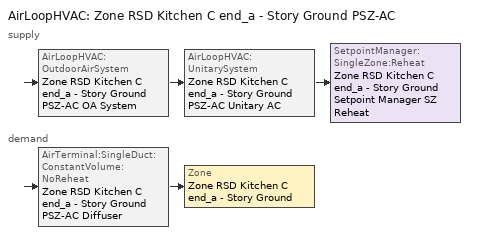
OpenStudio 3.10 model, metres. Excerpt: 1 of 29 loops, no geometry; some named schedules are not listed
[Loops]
AirLoopHVAC 'Zone RSD Kitchen C end_a - Story Ground PSZ-AC'
 supply: AirLoopHVAC:OutdoorAirSystem 'Zone RSD Kitchen C end_a - Story Ground PSZ-AC OA System' > AirLoopHVAC:UnitarySystem 'Zone RSD Kitchen C end_a - Story Ground PSZ-AC Unitary AC' > SetpointManager:SingleZone:Reheat 'Zone RSD Kitchen C end_a - Story Ground Setpoint Manager SZ Reheat'
 demand: AirTerminal:SingleDuct:ConstantVolume:NoReheat 'Zone RSD Kitchen C end_a - Story Ground PSZ-AC Diffuser' > Zone 'Zone RSD Kitchen C end_a - Story Ground'
[Sizing:Zone]
Zone RSD Kitchen C end_a - Story Ground: Zone Cooling Design Supply Air Temperature Input Method=SupplyAirTemperature; Zone Cooling Design Supply Air Temperature {C}=12.7778; Zone Cooling Design Supply Air Temperature Difference {deltaC}=11.11; Zone Heating Design Supply Air Temperature Input Method=SupplyAirTemperature; Zone Heating Design Supply Air Temperature {C}=50; Zone Heating Design Supply Air Temperature Difference {deltaC}=11.11; Zone Cooling Design Supply Air Humidity Ratio {kg-H2O/kg-air}=0.0085; Zone Heating Design Supply Air Humidity Ratio {kg-H2O/kg-air}=0.008; Cooling Design Air Flow Method=DesignDay; Heating Design Air Flow Method=DesignDay; Account for Dedicated Outdoor Air System=No; Dedicated Outdoor Air System Control Strategy=NeutralSupplyAir; Dedicated Outdoor Air Low Setpoint Temperature for Design {C}=autosize; Dedicated Outdoor Air High Setpoint Temperature for Design {C}=autosize; Zone Load Sizing Method=Sensible Load Only No Latent Load; Zone Latent Cooling Design Supply Air Humidity Ratio Input Method=HumidityRatioDifference; Zone Cooling Design Supply Air Humidity Ratio Difference {kgWater/kgDryAir}=0.005; Zone Latent Heating Design Supply Air Humidity Ratio Input Method=HumidityRatioDifference; Zone Humidification Design Supply Air Humidity Ratio Difference {kgWater/kgDryAir}=0.005; Sizing Option=Coincident
[Zone equipment]
Zone RSD Kitchen C end_a - Story Ground: Zone RSD Kitchen C end_a - Story Ground Exhaust Fan, Zone RSD Kitchen C end_a - Story Ground PSZ-AC Diffuser
[Fan:ZoneExhaust]
Zone RSD Kitchen C end_a - Story Ground Exhaust Fan: Availability Schedule=D_RSD_All_Fan_Yr; Fan Total Efficiency=0.563391; Pressure Rise {Pa}=124.544; Maximum Flow Rate {m3/s}=0.26547; Flow Fraction Schedule=D_RSD_All_Fan_Yr; System Availability Manager Coupling Mode=Decoupled
[AirLoopHVAC]
Zone RSD Kitchen C end_a - Story Ground PSZ-AC: Availability Schedule=Always On Discrete; Design Supply Air Flow Rate {m3/s}=1.97391; Design Return Air Flow Fraction of Supply Air Flow=1
[Sizing:System]
Zone RSD Kitchen C end_a - Story Ground PSZ-AC: Type of Load to Size On=Sensible; Design Outdoor Air Flow Rate {m3/s}=1.97391; Central Heating Maximum System Air Flow Ratio=1; Preheat Design Temperature {C}=7.22222; Preheat Design Humidity Ratio {kg-H2O/kg-Air}=0.008; Precool Design Temperature {C}=12.7778; Precool Design Humidity Ratio {kg-H2O/kg-Air}=0.008; Central Cooling Design Supply Air Temperature {C}=12.7778; Central Heating Design Supply Air Temperature {C}=50; Sizing Option=Coincident; 100% Outdoor Air in Cooling=No; 100% Outdoor Air in Heating=No; Central Cooling Design Supply Air Humidity Ratio {kg-H2O/kg-Air}=0.0085; Central Heating Design Supply Air Humidity Ratio {kg-H2O/kg-Air}=0.008; Cooling Design Air Flow Method=DesignDay; Heating Design Air Flow Method=DesignDay; System Outdoor Air Method=ZoneSum; Zone Maximum Outdoor Air Fraction=1; Cooling Supply Air Flow Rate Per Floor Area {m3/s-m2}=0.00996765; Cooling Fraction of Autosized Cooling Supply Air Flow Rate=1; Cooling Supply Air Flow Rate Per Unit Cooling Capacity {m3/s-W}=3.94755e-05; Heating Supply Air Flow Rate Per Floor Area {m3/s-m2}=0.00996765; Heating Fraction of Autosized Heating Supply Air Flow Rate=1; Heating Fraction of Autosized Cooling Supply Air Flow Rate=1; Heating Supply Air Flow Rate Per Unit Heating Capacity {m3/s-W}=3.15882e-05; Cooling Design Capacity Method=CoolingDesignCapacity; Cooling Design Capacity {W}=22539.71; Cooling Design Capacity Per Floor Area {W/m2}=234.7; Fraction of Autosized Cooling Design Capacity=1; Heating Design Capacity Method=HeatingDesignCapacity; Heating Design Capacity {W}=1449.9; Heating Design Capacity Per Floor Area {W/m2}=157; Fraction of Autosized Heating Design Capacity=1; Central Cooling Capacity Control Method=OnOff; Occupant Diversity=1
[SetpointManager:SingleZone:Reheat]
Zone RSD Kitchen C end_a - Story Ground Setpoint Manager SZ Reheat: Minimum Supply Air Temperature {C}=12.7778; Maximum Supply Air Temperature {C}=50; Control Zone=Zone RSD Kitchen C end_a - Story Ground; Setpoint Node or NodeList=Zone RSD Kitchen C end_a - Story Ground PSZ-AC Supply Outlet Node
[Coil:Heating:Gas]
Zone RSD Kitchen C end_a - Story Ground PSZ-AC Gas Htg Coil: Availability Schedule=Always On Discrete; Gas Burner Efficiency=0.8; Nominal Capacity {W}=71922.2; On Cycle Parasitic Electric Load {W}=0; Off Cycle Parasitic Gas Load {W}=0
[Coil:Heating:Electric]
Zone RSD Kitchen C end_a - Story Ground PSZ-AC No Heat: Availability Schedule=Always Off Discrete; Efficiency=1; Nominal Capacity {W}=0
[Coil:Cooling:DX:SingleSpeed]
Zone RSD Kitchen C end_a - Story Ground PSZ-AC 1spd DX AC Clg Coil 33kBtu/hr 9.7SEER 33kBtu/hr 13.0SEER: Availability Schedule=Always On Discrete; Rated Total Cooling Capacity {W}=39369.5; Rated Sensible Heat Ratio=0.77714; Rated COP {W/W}=3.91157; Rated Air Flow Rate {m3/s}=1.97391; Rated Evaporator Fan Power Per Volume Flow Rate 2017 {W/(m3/s)}=773.3; Rated Evaporator Fan Power Per Volume Flow Rate 2023 {W/(m3/s)}=934.4; Total Cooling Capacity Function of Temperature Curve=SpltAC1Sp_ClCap_fT; Total Cooling Capacity Function of Flow Fraction Curve=DXCOOL-NECB2011-REF-CAPFFLOW; Energy Input Ratio Function of Temperature Curve=SpltAC1Sp_EIR_fT; Energy Input Ratio Function of Flow Fraction Curve=DXCOOL-NECB2011-REF-COOLEIRFFLOW; Part Load Fraction Correlation Curve=DXCOOL-NECB2011-REF-COOLPLFFPLR; Minimum Outdoor Dry-Bulb Temperature for Compressor Operation {C}=-25; Nominal Time for Condensate Removal to Begin {s}=0; Ratio of Initial Moisture Evaporation Rate and Steady State Latent Capacity=0; Maximum Cycling Rate {cycles/hr}=0; Latent Capacity Time Constant {s}=0; Condenser Type=AirCooled; Evaporative Condenser Effectiveness=0.9; Evaporative Condenser Air Flow Rate {m3/s}=autosize; Evaporative Condenser Pump Rated Power Consumption {W}=autosize; Crankcase Heater Capacity {W}=0; Maximum Outdoor Dry-Bulb Temperature for Crankcase Heater Operation {C}=10; Basin Heater Capacity {W/K}=0; Basin Heater Setpoint Temperature {C}=2
[Fan:OnOff]
Zone RSD Kitchen C end_a - Story Ground PSZ-AC Fan: Availability Schedule=Always On Discrete; Fan Total Efficiency=0.546; Pressure Rise {Pa}=622.722; Maximum Flow Rate {m3/s}=1.97391; Motor Efficiency=0.84; Motor In Airstream Fraction=1; Fan Power Ratio Function of Speed Ratio Curve=Fan On Off Power Curve 8; Fan Efficiency Ratio Function of Speed Ratio Curve=Fan On Off Efficiency Curve 8
[AirLoopHVAC:UnitarySystem]
Zone RSD Kitchen C end_a - Story Ground PSZ-AC Unitary AC: Control Type=Load; Controlling Zone or Thermostat Location=Zone RSD Kitchen C end_a - Story Ground; Dehumidification Control Type=None; Availability Schedule=Outage Availability Schedule; Supply Fan=Zone RSD Kitchen C end_a - Story Ground PSZ-AC Fan; Fan Placement=DrawThrough; Supply Air Fan Operating Mode Schedule=Always On Discrete; Heating Coil=Zone RSD Kitchen C end_a - Story Ground PSZ-AC Gas Htg Coil; DX Heating Coil Sizing Ratio=1; Cooling Coil=Zone RSD Kitchen C end_a - Story Ground PSZ-AC 1spd DX AC Clg Coil 33kBtu/hr 9.7SEER 33kBtu/hr 13.0SEER; Use DOAS DX Cooling Coil=No; DOAS DX Cooling Coil Leaving Minimum Air Temperature {C}=2; Latent Load Control=SensibleOnlyLoadControl; Supplemental Heating Coil=Zone RSD Kitchen C end_a - Story Ground PSZ-AC No Heat; Supply Air Flow Rate Method During Cooling Operation=SupplyAirFlowRate; Supply Air Flow Rate During Cooling Operation {m3/s}=1.97391; Supply Air Flow Rate Method During Heating Operation=SupplyAirFlowRate; Supply Air Flow Rate During Heating Operation {m3/s}=1.97391; Supply Air Flow Rate Method When No Cooling or Heating is Required=None; No Load Supply Air Flow Rate Control Set To Low Speed=Yes; Maximum Supply Air Temperature {C}=50; Maximum Outdoor Dry-Bulb Temperature for Supplemental Heater Operation {C}=21; Ancilliary On-Cycle Electric Power {W}=0; Ancilliary Off-Cycle Electric Power {W}=0
[Controller:OutdoorAir]
Zone RSD Kitchen C end_a - Story Ground PSZ-AC OA System Controller: Minimum Outdoor Air Flow Rate {m3/s}=0.0211845; Maximum Outdoor Air Flow Rate {m3/s}=1.97391; Economizer Control Type=NoEconomizer; Economizer Control Action Type=ModulateFlow; Economizer Maximum Limit Dry-Bulb Temperature {C}=28; Economizer Maximum Limit Enthalpy {J/kg}=64000; Lockout Type=LockoutWithCompressor; Minimum Limit Type=FixedMinimum; Minimum Outdoor Air Schedule=Zone RSD Kitchen C end_a - Story Ground PSZ-AC_night_ventcycle_schedule; Controller Mechanical Ventilation=Controller Mechanical Ventilation 9; High Humidity Control=No; High Humidity Outdoor Air Flow Ratio=1; Control High Indoor Humidity Based on Outdoor Humidity Ratio=Yes; Heat Recovery Bypass Control Type=BypassWhenWithinEconomizerLimits; Economizer Operation Staging=InterlockedWithMechanicalCooling
[Controller:MechanicalVentilation]
Controller Mechanical Ventilation 9: Availability Schedule=Always On Discrete
[AirLoopHVAC:OutdoorAirSystem]
Zone RSD Kitchen C end_a - Story Ground PSZ-AC OA System: Controller=Zone RSD Kitchen C end_a - Story Ground PSZ-AC OA System Controller
[AirTerminal:SingleDuct:ConstantVolume:NoReheat]
Zone RSD Kitchen C end_a - Story Ground PSZ-AC Diffuser: Availability Schedule=Always On Discrete; Maximum Air Flow Rate {m3/s}=1.97391
[Schedule:Ruleset]
D_RSD_All_Fan_Yr: Default Day Schedule=D_RSD_All_Fan_Yr Default; Summer Design Day Schedule=D_RSD_All_Fan_Yr Summer Design Day; Winter Design Day Schedule=D_RSD_All_Fan_Yr Winter Design Day
[Schedule:Day]
D_RSD_All_Fan_Yr Default; autogen D_RSD_All_Fan_Yr 0_day_sch: Average, 9, 0, 0, 23, 0, 1, 24, 0, 0
D_RSD_All_Fan_Yr Winter Design Day; D_RSD_All_Fan_Yr Summer Design Day: No, 9, 0, 0, 23, 0, 1, 24, 0, 0
Schedule Day 41: 1, 0, 0, 2, 0, 0, 3, 0, 0, 4, 0, 0, 5, 0, 0, 6, 0, 0, 7, 0, 0, 8, 0, 0, 9, 0, 0, 10, 0, 1, 11, 0, 1, 12, 0, 1, 13, 0, 1, 14, 0, 1, 15, 0, 0, 16, 0, 0, 17, 0, 0, 18, 0, 0, 19, 0, 0, 20, 0, 0, 21, 0, 0, 22, 0, 0, 23, 0, 0, 24, 0, 0
Schedule Day 42: 1, 0, 0, 2, 0, 0, 3, 0, 0, 4, 0, 0, 5, 0, 0, 6, 0, 0, 7, 0, 0, 8, 0, 0, 9, 0, 0, 10, 0, 0, 11, 0, 0, 12, 0, 0, 13, 0, 0, 14, 0, 0, 15, 0, 1, 16, 0, 1, 17, 0, 1, 18, 0, 1, 19, 0, 1, 20, 0, 1, 21, 0, 1, 22, 0, 1, 23, 0, 1, 24, 0, 0
[Schedule:Rule] Schedule Ruleset=D_RSD_All_Fan_Yr; Apply Sunday=Yes; Apply Monday=Yes; Apply Tuesday=Yes; Apply Wednesday=Yes; Apply Thursday=Yes; Apply Friday=Yes; Apply Saturday=Yes
autogen D_RSD_All_Fan_Yr 0: Rule Order=2; Day Schedule=autogen D_RSD_All_Fan_Yr 0_day_sch; Date Specification Type=SpecificDates; Specific Month 1=1; Specific Day 1=2; Specific Month 2=1; Specific Day 2=3; Specific Month 3=1; Specific Day 3=9; Specific Month 4=1; Specific Day 4=10; Specific Month 5=1; Specific Day 5=16; Specific Month 6=1; Specific Day 6=17; Specific Month 7=1; Specific Day 7=23; Specific Month 8=1; Specific Day 8=24; Specific Month 9=1; Specific Day 9=30; Specific Month 10=1; Specific Day 10=31; Specific Month 11=2; Specific Day 11=6; Specific Month 12=2; Specific Day 12=7; Specific Month 13=2; Specific Day 13=13; Specific Month 14=2; Specific Day 14=14; Specific Month 15=2; Specific Day 15=20; Specific Month 16=2; Specific Day 16=21; Specific Month 17=2; Specific Day 17=27; Specific Month 18=2; Specific Day 18=28; Specific Month 19=3; Specific Day 19=6; Specific Month 20=3; Specific Day 20=7; Specific Month 21=3; Specific Day 21=13; Specific Month 22=3; Specific Day 22=14; Specific Month 23=3; Specific Day 23=20; Specific Month 24=3; Specific Day 24=21; Specific Month 25=3; Specific Day 25=27; Specific Month 26=3; Specific Day 26=28; Specific Month 27=4; Specific Day 27=3; Specific Month 28=4; Specific Day 28=4; Specific Month 29=4; Specific Day 29=10; Specific Month 30=4; Specific Day 30=11; Specific Month 31=4; Specific Day 31=17; Specific Month 32=4; Specific Day 32=18; Specific Month 33=4; Specific Day 33=24; Specific Month 34=4; Specific Day 34=25; Specific Month 35=5; Specific Day 35=1; Specific Month 36=5; Specific Day 36=2; Specific Month 37=5; Specific Day 37=8; Specific Month 38=5; Specific Day 38=9; Specific Month 39=5; Specific Day 39=15; Specific Month 40=5; Specific Day 40=16; Specific Month 41=5; Specific Day 41=22; Specific Month 42=5; Specific Day 42=23; Specific Month 43=5; Specific Day 43=29; Specific Month 44=5; Specific Day 44=30; Specific Month 45=6; Specific Day 45=5; Specific Month 46=6; Specific Day 46=6; Specific Month 47=6; Specific Day 47=12; Specific Month 48=6; Specific Day 48=13; Specific Month 49=6; Specific Day 49=19; Specific Month 50=6; Specific Day 50=20; Specific Month 51=6; Specific Day 51=26; Specific Month 52=6; Specific Day 52=27; Specific Month 53=7; Specific Day 53=3; Specific Month 54=7; Specific Day 54=4; Specific Month 55=7; Specific Day 55=10; Specific Month 56=7; Specific Day 56=11; Specific Month 57=7; Specific Day 57=17; Specific Month 58=7; Specific Day 58=18; Specific Month 59=7; Specific Day 59=24; Specific Month 60=7; Specific Day 60=25; Specific Month 61=7; Specific Day 61=31; Specific Month 62=8; Specific Day 62=1; Specific Month 63=8; Specific Day 63=7; Specific Month 64=8; Specific Day 64=8; Specific Month 65=8; Specific Day 65=14; Specific Month 66=8; Specific Day 66=15; Specific Month 67=8; Specific Day 67=21; Specific Month 68=8; Specific Day 68=22; Specific Month 69=8; Specific Day 69=28; Specific Month 70=8; Specific Day 70=29; Specific Month 71=9; Specific Day 71=4; Specific Month 72=9; Specific Day 72=5; Specific Month 73=9; Specific Day 73=11; Specific Month 74=9; Specific Day 74=12; Specific Month 75=9; Specific Day 75=18; Specific Month 76=9; Specific Day 76=19; Specific Month 77=9; Specific Day 77=25; Specific Month 78=9; Specific Day 78=26; Specific Month 79=10; Specific Day 79=2; Specific Month 80=10; Specific Day 80=3; Specific Month 81=10; Specific Day 81=9; Specific Month 82=10; Specific Day 82=10; Specific Month 83=10; Specific Day 83=16; Specific Month 84=10; Specific Day 84=17; Specific Month 85=10; Specific Day 85=23; Specific Month 86=10; Specific Day 86=24; Specific Month 87=10; Specific Day 87=30; Specific Month 88=10; Specific Day 88=31; Specific Month 89=11; Specific Day 89=6; Specific Month 90=11; Specific Day 90=7; Specific Month 91=11; Specific Day 91=13; Specific Month 92=11; Specific Day 92=14; Specific Month 93=11; Specific Day 93=20; Specific Month 94=11; Specific Day 94=21; Specific Month 95=11; Specific Day 95=27; Specific Month 96=11; Specific Day 96=28; Specific Month 97=12; Specific Day 97=4; Specific Month 98=12; Specific Day 98=5; Specific Month 99=12; Specific Day 99=11; Specific Month 100=12; Specific Day 100=12; Specific Month 101=12; Specific Day 101=18; Specific Month 102=12; Specific Day 102=19; Specific Month 103=12; Specific Day 103=25; Specific Month 104=12; Specific Day 104=26
D_RSD_All_Fan_Yr Outage Day 227: Rule Order=1; Day Schedule=Schedule Day 41; Date Specification Type=DateRange; Start Month=8; Start Day=15; End Month=8; End Day=15
D_RSD_All_Fan_Yr Outage Day 228: Rule Order=0; Day Schedule=Schedule Day 42; Date Specification Type=DateRange; Start Month=8; Start Day=16; End Month=8; End Day=16
[Schedule:Constant]
Name | Value
Always On Discrete; Zone RSD Kitchen C end_a - Story Ground PSZ-AC_night_ventcycle_schedule | 1
Always Off Discrete | 0
[Curve:Exponent]
Fan On Off Power Curve 8: Coefficient1 Constant=1; Coefficient2 Constant=0; Coefficient3 Constant=0; Minimum Value of x=0; Maximum Value of x=1
[Curve:Cubic] Maximum Value of x=1
Name | Coefficient1 Constant | Coefficient2 x | Coefficient3 x**2 | Coefficient4 x**3 | Minimum Value of x
Fan On Off Efficiency Curve 8 | 1 | 0 | 0 | 0 | 0
DXCOOL-NECB2011-REF-COOLPLFFPLR | 0.0277 | 4.9151 | -8.184 | 4.2702 | 0.7
[Curve:Biquadratic] Minimum Value of x=7.22222; Maximum Value of x=29.44444; Minimum Value of y=-23.333; Maximum Value of y=46.11111
Name | Coefficient1 Constant | Coefficient2 x | Coefficient3 x**2 | Coefficient4 y | Coefficient5 y**2 | Coefficient6 x*y
SpltAC1Sp_ClCap_fT | 0.67916 | 0.016938 | 0.00069336 | 0.0045576 | -8.42e-05 | -0.00047628
SpltAC1Sp_EIR_fT | 0.739046 | -0.00778968 | 0.000128304 | -0.00027 | 0.0006642 | -0.000648
[Curve:Quadratic] Coefficient1 Constant=1; Coefficient2 x=0; Coefficient3 x**2=0; Minimum Value of x=0; Maximum Value of x=1
DXCOOL-NECB2011-REF-CAPFFLOW; DXCOOL-NECB2011-REF-COOLEIRFFLOW
